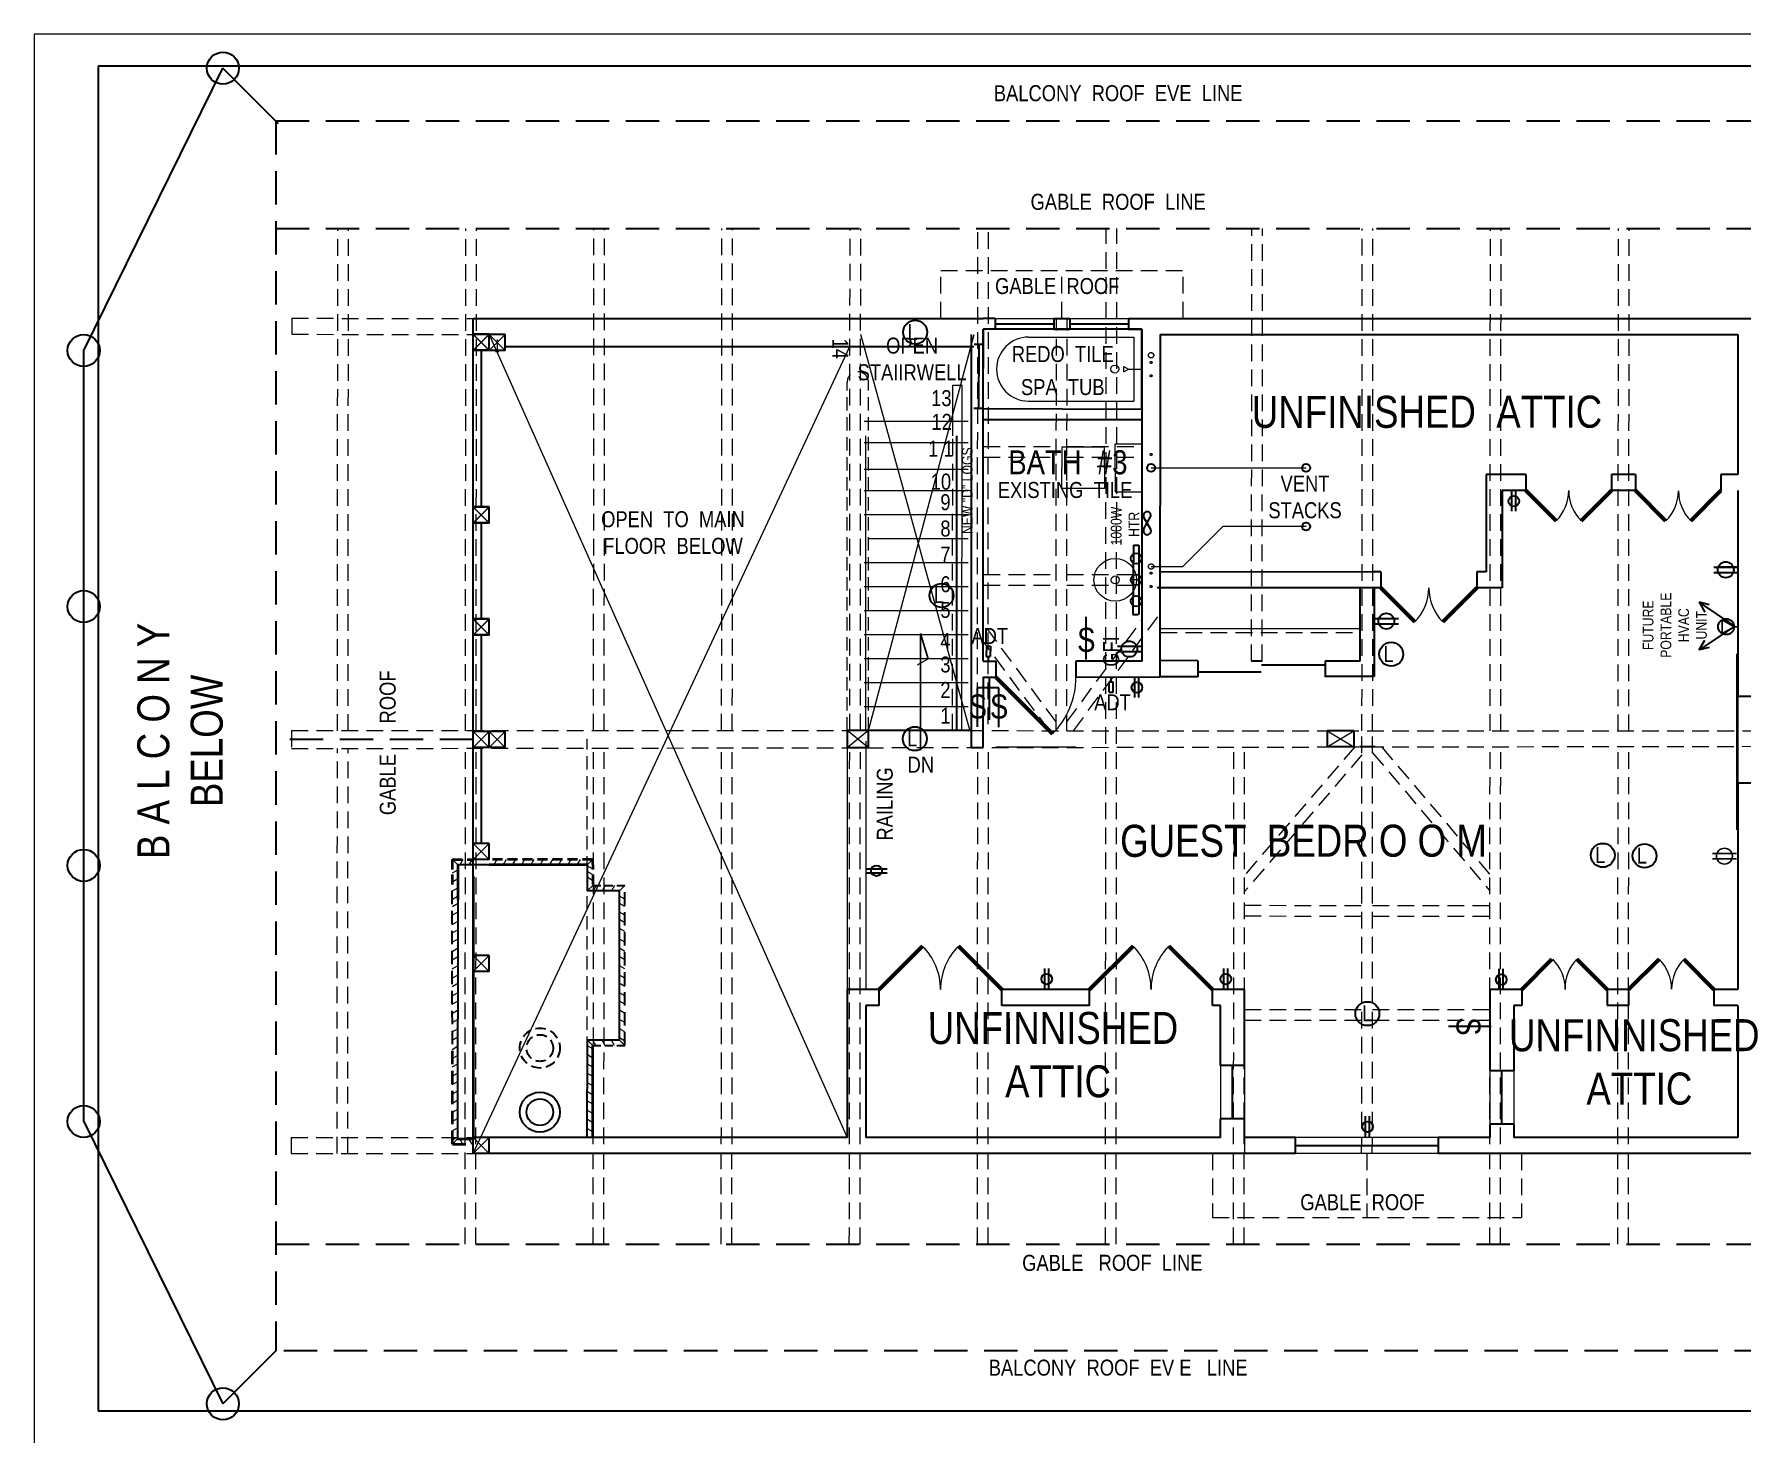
# Model space of a CAD drawing. Header units: inches. Extents: x 3662 to 8692, y -126 to 1283.
# Drawn here: x 3662 to 4302, y 356 to 884 of the extents above; entities that cross this region are included whole.
import ezdxf

# ---------------------------------------------------------------- set-up
doc = ezdxf.new("R2010")
doc.units = ezdxf.units.IN
doc.header["$MEASUREMENT"] = 0
doc.linetypes.add('HIDDEN', pattern=[0.375, 0.25, -0.125])
for name, color, linetype, lineweight in [('BUILT-INS', 36, 'Continuous', 20), ('DOORS', 7, 'Continuous', 60), ('ELEC', 6, 'Continuous', 30), ('ELEC SYMBOLS', 7, 'Continuous', 20), ('FLOOR BEAMS', 3, 'Continuous', 30), ('FLOORING', 7, 'Continuous', 20), ('FURNITURE', 33, 'Continuous', 9), ('HVAC', 1, 'Continuous', 20), ('MASONRY', 14, 'Continuous', 30), ('NEW FRAMING', 6, 'Continuous', 30), ('NEW FRAMMING', 6, 'Continuous', 30), ('PLUMBING', 5, 'Continuous', 20), ('ROOF', 7, 'HIDDEN', 30), ('ROOF FRAMING', 7, 'HIDDEN', 20), ('STAIRS', 7, 'Continuous', 20), ('WALL FRAMING', 7, 'Continuous', 30), ('WALLS', 7, 'Continuous', 30), ('WINDOWS', 5, 'Continuous', 30)]:
    doc.layers.add(name, color=color, linetype=linetype, lineweight=lineweight)
for name, color, linetype in [('ELECTRICAL', 1, 'Continuous'), ('TEXT', 7, 'Continuous'), ('TEXT80', 15, 'Continuous'), ('TITLE BLOCK', 7, 'Continuous')]:
    doc.layers.add(name, color=color, linetype=linetype)
doc.styles.add('ARCHENT', font='technical.ttf', dxfattribs={"height": 6})

msp = doc.modelspace()

# ---------------------------------------------------------------- linework, layer by layer
at = {"layer": 'BUILT-INS', "lineweight": 20, "ltscale": 25}
msp.add_line((4084.49, 661.72), (4159.1, 661.72), dxfattribs=at)
at = {"layer": 'BUILT-INS', "linetype": 'HIDDEN', "lineweight": 20, "ltscale": 25}
msp.add_line((4084.49, 660.22), (4159.1, 660.22), dxfattribs=at)
at = {"layer": 'DOORS', "ltscale": 15}
for p, q in [((4232.75, 702.04), (4221.43, 713.36)), ((4253.43, 713.36), (4242.12, 702.04)), ((4273.75, 702.04), (4262.43, 713.36)), ((4294.49, 713.38), (4283.18, 702.07)), ((3995.26, 542.66), (3979, 526.4)), ((4025, 526.4), (4008.73, 542.66)), ((4074.15, 542.66), (4057.89, 526.4)), ((4103.89, 526.4), (4087.62, 542.66)), ((4231.16, 537.71), (4219.85, 526.4)), ((4251.85, 526.4), (4240.53, 537.71)), ((4271.31, 537.77), (4259.99, 526.46)), ((4291.85, 526.4), (4280.53, 537.71))]:
    msp.add_line(p, q, dxfattribs=at)
at = {"layer": 'DOORS', "linetype": 'Continuous', "ltscale": 15}
for p, q in [((4167, 676.9), (4179.72, 664.17)), ((4190.27, 664.17), (4203, 676.9))]:
    msp.add_line(p, q, dxfattribs=at)
at = {"layer": 'DOORS', "color": 7, "linetype": 'Continuous', "ltscale": 15}
msp.add_line((4022.75, 643.4), (4043.96, 622.19), dxfattribs=at)
at = {"layer": 'DOORS', "linetype": 'Continuous', "lineweight": 5, "ltscale": 15}
for centre, start, end in [((4167, 676.9), 315, 0), ((4203, 676.9), 180, 225)]:
    msp.add_arc(centre, 18, start, end, dxfattribs=at)
at = {"layer": 'DOORS', "color": 7, "linetype": 'Continuous', "lineweight": 5, "ltscale": 15}
msp.add_arc((4022.75, 643.4), 30, 315, 0, dxfattribs=at)
at = {"layer": 'ELEC', "color": 3, "lineweight": 30, "ltscale": 15}
for p, q in [((4216.14, 705.63), (4216.14, 713.43)), ((4217.64, 705.63), (4217.64, 713.43)), ((3974.19, 571.64), (3981.98, 571.64)), ((3974.19, 570.14), (3981.98, 570.14)), ((4041.06, 526.49), (4041.06, 534.29)), ((4042.56, 526.49), (4042.56, 534.29)), ((4108.18, 526.49), (4108.18, 534.29)), ((4109.68, 526.49), (4109.68, 534.29)), ((4211.42, 526.29), (4211.42, 534.08)), ((4212.92, 526.29), (4212.92, 534.08)), ((4161.32, 471.15), (4161.32, 478.95)), ((4162.82, 471.15), (4162.82, 478.95))]:
    msp.add_line(p, q, dxfattribs=at)
at = {"layer": 'ELEC', "color": 4, "lineweight": 30, "ltscale": 15}
for p, q in [((4019.17, 655.06), (4019.16, 651.17)), ((4020.67, 655.06), (4020.66, 651.16)), ((4065.19, 637.82), (4065.19, 641.71)), ((4066.69, 637.82), (4066.69, 641.71))]:
    msp.add_line(p, q, dxfattribs=at)
at = {"layer": 'ELEC', "color": 1, "lineweight": 30, "ltscale": 15}
for p, q in [((4074.86, 635.8), (4074.86, 643.59)), ((4076.36, 635.8), (4076.36, 643.59))]:
    msp.add_line(p, q, dxfattribs=at)
at = {"layer": 'ELEC', "color": 3, "lineweight": 30, "ltscale": 15}
for centre in [(4216.89, 709.43), (3977.98, 570.89), (4041.81, 530.29), (4108.93, 530.29), (4212.17, 530.08), (4162.07, 474.95)]:
    msp.add_circle(centre, 2, dxfattribs=at)
at = {"layer": 'ELEC', "color": 1, "lineweight": 30, "ltscale": 15}
msp.add_circle((4075.61, 639.59), 2, dxfattribs=at)
at = {"layer": 'ELEC SYMBOLS', "color": 1, "linetype": 'Continuous', "lineweight": 30, "ltscale": 150}
for p, q in [((4074.32, 692.92), (4074.08, 666.92)), ((4074.32, 692.92), (4076.32, 692.92)), ((4076.32, 692.92), (4076.32, 666.92)), ((4074.08, 666.92), (4076.08, 666.92))]:
    msp.add_line(p, q, dxfattribs=at)
for centre in [(4075.32, 687.92), (4075.32, 679.92), (4075.32, 671.92)]:
    msp.add_circle(centre, 2, dxfattribs=at)
at = {"layer": 'ELECTRICAL', "color": 7, "linetype": 'Continuous', "lineweight": 30, "ltscale": 0.75}
for p, q in [((4078.13, 698.76), (4080.81, 703.74)), ((4080.81, 698.76), (4078.13, 703.55))]:
    msp.add_line(p, q, dxfattribs=at)
at = {"layer": 'ELECTRICAL', "color": 3, "linetype": 'Continuous', "lineweight": 30, "ltscale": 0.75}
for p, q in [((4291.79, 684.67), (4300.79, 684.67)), ((4291.79, 682.67), (4300.79, 682.67)), ((4164.6, 665.42), (4173.6, 665.42)), ((4164.6, 663.42), (4173.6, 663.42)), ((4068.28, 655), (4077.29, 655)), ((4068.28, 653), (4077.29, 653))]:
    msp.add_line(p, q, dxfattribs=at)
at = {"layer": 'ELECTRICAL', "color": 1, "linetype": 'Continuous', "lineweight": 30, "ltscale": 0.75}
for p, q in [((4056.61, 650.01), (4056.61, 666)), ((4020.37, 627.41), (4020.37, 643.4)), ((4015.85, 624.79), (4015.86, 639.42)), ((4023.85, 639.42), (4015.86, 639.42)), ((4023.85, 624.64), (4023.85, 639.42)), ((4192.43, 512.58), (4208.42, 512.58))]:
    msp.add_line(p, q, dxfattribs=at)
at = {"layer": 'ELECTRICAL', "color": 3, "linetype": 'Continuous', "ltscale": 0.375}
for p, q in [((4294.98, 664.96), (4294.94, 659.78)), ((4294.94, 659.78), (4299.42, 662.36)), ((4299.42, 662.36), (4294.98, 664.96))]:
    msp.add_line(p, q, dxfattribs=at)
at = {"layer": 'ELECTRICAL', "color": 3, "linetype": 'Continuous', "ltscale": 0.75}
for p, q in [((4294.98, 664.96), (4294.94, 659.78)), ((4299.42, 662.36), (4294.94, 659.78)), ((4299.42, 662.36), (4294.98, 664.96)), ((4300.85, 662.36), (4299.42, 662.36)), ((4291.3, 577.35), (4300.31, 577.35)), ((4291.3, 575.35), (4300.31, 575.35))]:
    msp.add_line(p, q, dxfattribs=at)
at = {"layer": 'ELECTRICAL', "color": 4, "linetype": 'Continuous', "lineweight": 30, "ltscale": 0.75}
for p, q in [((4019.87, 651.17), (4019.86, 649.4)), ((4065.91, 641.71), (4065.9, 643.48))]:
    msp.add_line(p, q, dxfattribs=at)
at = {"layer": 'ELECTRICAL', "color": 1, "linetype": 'Continuous', "lineweight": 30, "ltscale": 0.75}
for centre in [(3992.51, 772.71), (4002.36, 674.07), (4170.94, 652.03), (3992.35, 620.38), (4250.2, 576.67), (4250.2, 576.67), (4265.88, 576.47), (4265.88, 576.47), (4161.98, 517.32)]:
    msp.add_circle(centre, 4.48, dxfattribs=at)
at = {"layer": 'ELECTRICAL', "color": 3, "linetype": 'Continuous', "lineweight": 30, "ltscale": 0.75}
for centre in [(4296.29, 683.69), (4169.1, 664.44), (4296.44, 662.36), (4072.78, 653.98)]:
    msp.add_circle(centre, 2.98, dxfattribs=at)
at = {"layer": 'ELECTRICAL', "color": 3, "linetype": 'Continuous', "ltscale": 0.75}
msp.add_circle((4295.81, 576.36), 2.98, dxfattribs=at)
at = {"layer": 'ELECTRICAL', "color": 7, "linetype": 'Continuous', "lineweight": 30, "ltscale": 0.75}
for centre, radius, start, end in [((4079.44, 704.06), 1.41, 347.00121, 201.16221), ((4079.47, 698.26), 1.43, 159.67464, 20.32536)]:
    msp.add_arc(centre, radius, start, end, dxfattribs=at)
at = {"layer": 'ELECTRICAL', "color": 3, "linetype": 'Continuous', "ltscale": 0.75}
msp.add_solid([(4299.42, 662.36), (4294.98, 664.96), (4294.94, 659.78), (4299.42, 662.36)], dxfattribs=at)
at = {"layer": 'FLOOR BEAMS', "color": 7, "linetype": 'HIDDEN', "lineweight": 20, "ltscale": 20}
msp.add_line((3869.6, 473.81), (3869.6, 620.37), dxfattribs=at)
at = {"layer": 'FLOORING', "linetype": 'Continuous', "lineweight": 20, "ltscale": 25}
for p, q in [((4046.75, 643.4), (4046.75, 643.4)), ((4022.75, 617.37), (4052.75, 617.37))]:
    msp.add_line(p, q, dxfattribs=at)
at = {"layer": 'FURNITURE', "linetype": 'Continuous', "ltscale": 25}
msp.add_line((4300.41, 586.24), (4300.41, 652.24), dxfattribs=at)
at = {"layer": 'HVAC', "color": 3, "lineweight": 30, "ltscale": 25}
for p, q in [((4299.7, 662.58), (4286.33, 671.52)), ((4290.09, 670.6), (4286.33, 671.52)), ((4286.33, 671.52), (4288.49, 667.83)), ((4299.7, 662.58), (4286.33, 653.64)), ((4286.33, 653.64), (4288.49, 657.33)), ((4290.09, 654.56), (4286.33, 653.64))]:
    msp.add_line(p, q, dxfattribs=at)
at = {"layer": 'MASONRY', "color": 7, "linetype": 'HIDDEN', "lineweight": 40, "ltscale": 15}
for p, q in [((3818.99, 575.05), (3826.97, 575.05)), ((3818.99, 575.05), (3819, 564.86)), ((3871.62, 575.05), (3832.85, 575.05)), ((3871.62, 575.05), (3871.64, 565.39))]:
    msp.add_line(p, q, dxfattribs=at)
at = {"layer": 'MASONRY', "color": 7, "linetype": 'HIDDEN', "lineweight": 9, "ltscale": 20}
for p, q in [((3819.08, 575.05), (3821.08, 573.05)), ((3819.11, 570.08), (3821.04, 571.19)), ((3822.96, 575.06), (3821.81, 573.06)), ((3826.43, 575.06), (3825.27, 573.06)), ((3835.72, 575.05), (3834.57, 573.05)), ((3839.19, 575.05), (3838.03, 573.05)), ((3842.65, 575.05), (3841.49, 573.05)), ((3846.11, 575.05), (3844.96, 573.05)), ((3849.58, 575.05), (3848.42, 573.05)), ((3853.04, 575.05), (3851.89, 573.05)), ((3856.51, 575.05), (3855.35, 573.05)), ((3859.97, 575.05), (3858.82, 573.05)), ((3819.08, 566.79), (3821.08, 567.94)), ((3819.08, 563.32), (3821.08, 564.48)), ((3819.04, 560.27), (3820.96, 561.39)), ((3819.04, 557.48), (3820.97, 558.59)), ((3819, 554.18), (3821, 555.34)), ((3819, 550.72), (3821, 551.88)), ((3818.99, 547.59), (3821.09, 548.8)), ((3819.01, 544.13), (3821.01, 545.29)), ((3819, 537.54), (3821.09, 538.75)), ((3819.01, 540.67), (3821.01, 541.82)), ((3819.01, 534.08), (3821.01, 535.24)), ((3819.01, 530.62), (3821.01, 531.77)), ((3819, 527.49), (3821.09, 528.7)), ((3819, 524.02), (3821, 525.18)), ((3818.99, 520.89), (3821.01, 522.06)), ((3819.02, 517.44), (3821.02, 518.6)), ((3819.02, 513.98), (3821.02, 515.13)), ((3819.01, 507.38), (3821.1, 508.59)), ((3819.02, 510.52), (3821.02, 511.67)), ((3819.02, 503.93), (3821.02, 505.08)), ((3819.02, 500.47), (3821.02, 501.62)), ((3819.01, 497.33), (3821.1, 498.54)), ((3819.01, 493.87), (3821.01, 495.03)), ((3819, 490.74), (3821.03, 491.91)), ((3819.03, 487.29), (3821.03, 488.45)), ((3819.03, 483.83), (3821.03, 484.98)), ((3819.03, 480.36), (3821.03, 481.52)), ((3819.02, 476.89), (3821.02, 478.05)), ((3819.02, 473.43), (3821.02, 474.58)), ((3819.06, 469.99), (3821.06, 471.14)), ((3819.09, 468.37), (3820.97, 470.4))]:
    msp.add_line(p, q, dxfattribs=at)
at = {"layer": 'MASONRY', "color": 7, "linetype": 'Continuous', "lineweight": 9, "ltscale": 20}
for p, q in [((3863.43, 575.05), (3862.28, 573.05)), ((3866.9, 575.05), (3865.74, 573.05)), ((3871.61, 569.46), (3869.52, 570.66)), ((3871.62, 575.05), (3869.61, 573.05)), ((3871.61, 571.63), (3869.61, 572.78)), ((3871.61, 567.29), (3869.52, 568.49)), ((3871.64, 565.39), (3869.61, 563.39)), ((3872.88, 565.39), (3871.72, 563.39)), ((3876.34, 565.39), (3875.19, 563.39)), ((3879.81, 565.39), (3878.65, 563.39)), ((3883.71, 565.39), (3881.74, 563.39)), ((3883.66, 560.27), (3881.74, 561.39)), ((3883.66, 557.48), (3881.74, 558.59)), ((3883.68, 554.19), (3881.68, 555.35)), ((3883.68, 551.39), (3881.75, 552.51)), ((3883.69, 544.13), (3881.69, 545.29)), ((3883.7, 548.11), (3881.7, 549.27)), ((3883.71, 537.54), (3881.61, 538.75)), ((3883.69, 540.67), (3881.69, 541.82)), ((3883.69, 534.08), (3881.69, 535.24)), ((3883.69, 530.62), (3881.69, 531.77)), ((3883.7, 527.49), (3881.61, 528.7)), ((3883.7, 524.02), (3881.7, 525.18)), ((3883.68, 517.44), (3881.68, 518.6)), ((3883.71, 520.89), (3881.69, 522.06)), ((3883.68, 513.98), (3881.68, 515.13)), ((3871.63, 505.4), (3869.63, 507.4)), ((3872.86, 505.4), (3871.71, 507.4)), ((3876.33, 505.39), (3875.18, 507.4)), ((3879.79, 505.39), (3878.64, 507.39)), ((3883.67, 505.39), (3881.67, 507.43)), ((3883.68, 510.52), (3881.68, 511.67)), ((3883.68, 507.06), (3881.68, 508.21)), ((3871.63, 504.15), (3869.63, 505.3)), ((3871.63, 500.68), (3869.63, 501.84)), ((3871.63, 497.22), (3869.63, 498.37)), ((3871.63, 493.76), (3869.63, 494.91)), ((3871.63, 490.3), (3869.63, 491.45)), ((3871.63, 486.83), (3869.63, 487.99)), ((3871.63, 483.37), (3869.63, 484.52)), ((3871.63, 479.9), (3869.63, 481.06)), ((3871.63, 476.44), (3869.63, 477.59)), ((3871.63, 472.98), (3869.63, 474.13)), ((3822.95, 468.37), (3821.8, 470.37)), ((3826.42, 468.37), (3825.27, 470.37))]:
    msp.add_line(p, q, dxfattribs=at)
at = {"layer": 'MASONRY', "color": 7, "linetype": 'HIDDEN', "lineweight": 30, "ltscale": 20}
for p, q in [((3819.03, 505.89), (3819, 564.89)), ((3883.67, 505.39), (3883.7, 565.39))]:
    msp.add_line(p, q, dxfattribs=at)
at = {"layer": 'MASONRY', "color": 7, "linetype": 'HIDDEN', "lineweight": 30, "ltscale": 12}
for p, q in [((3871.64, 565.39), (3883.71, 565.39)), ((3871.63, 505.4), (3883.67, 505.39))]:
    msp.add_line(p, q, dxfattribs=at)
at = {"layer": 'MASONRY', "color": 7, "linetype": 'HIDDEN', "lineweight": 40, "ltscale": 20}
for q in [(3819.06, 505.83), (3827.06, 468.4)]:
    msp.add_line((3819.06, 468.4), q, dxfattribs=at)
at = {"layer": 'MASONRY', "color": 7, "linetype": 'Continuous', "lineweight": 40, "ltscale": 15}
msp.add_line((3871.63, 470.9), (3871.63, 505.4), dxfattribs=at)
at = {"layer": 'NEW FRAMING', "color": 7, "linetype": 'Continuous', "lineweight": 40, "ltscale": 25}
msp.add_line((3821.08, 573.05), (3821.08, 559.89), dxfattribs=at)
at = {"layer": 'NEW FRAMING', "color": 7, "linetype": 'Continuous', "lineweight": 40, "ltscale": 15}
for p, q in [((3869.61, 573.05), (3832.85, 573.05)), ((3820.97, 470.4), (3827.06, 470.41))]:
    msp.add_line(p, q, dxfattribs=at)
at = {"layer": 'NEW FRAMING', "color": 7, "ltscale": 15}
for p, q in [((3881.67, 507.43), (3881.74, 563.39)), ((3869.57, 470.9), (3869.64, 507.43))]:
    msp.add_line(p, q, dxfattribs=at)
at = {"layer": 'NEW FRAMMING', "ltscale": 15}
for p, q in [((4164.59, 682.83), (4084.22, 682.92)), ((4164.53, 676.9), (4083.21, 676.94)), ((4159.16, 676.9), (4159.16, 649.43)), ((4164.53, 676.9), (4164.53, 643.67)), ((4098.5, 649.55), (4084.53, 649.67)), ((4098.41, 649.55), (4098.41, 643.54)), ((4146.3, 647.92), (4122.3, 647.92)), ((4146.16, 649.43), (4146.16, 643.43)), ((4159.16, 649.43), (4146.16, 649.43)), ((4098.5, 643.6), (4084.22, 643.59)), ((4098.23, 645.45), (4122.23, 645.45)), ((4164.53, 643.67), (4146.27, 643.66))]:
    msp.add_line(p, q, dxfattribs=at)
at = {"layer": 'NEW FRAMMING', "color": 7, "linetype": 'Continuous', "ltscale": 25}
msp.add_line((3827.06, 470.91), (3827.04, 568.84), dxfattribs=at)
at = {"layer": 'PLUMBING', "color": 7, "linetype": 'Continuous', "lineweight": 20, "ltscale": 15}
for p, q in [((4035, 770.9), (4074.5, 770.9)), ((4035, 746.9), (4074.5, 746.9))]:
    msp.add_line(p, q, dxfattribs=at)
at = {"layer": 'PLUMBING', "color": 7, "ltscale": 15}
msp.add_line((4074.5, 770.9), (4074.5, 746.9), dxfattribs=at)
at = {"layer": 'PLUMBING', "color": 7, "linetype": 'Continuous', "lineweight": 20, "ltscale": 20}
for p, q in [((4070.66, 759.93), (4072.44, 758.9)), ((4070.67, 757.87), (4070.66, 759.93)), ((4070.67, 757.87), (4072.44, 758.9)), ((4072.44, 758.9), (4077.5, 758.9))]:
    msp.add_line(p, q, dxfattribs=at)
at = {"layer": 'PLUMBING', "color": 3, "linetype": 'Continuous', "lineweight": 20, "ltscale": 15}
for p, q in [((4067.5, 721.9), (4067.5, 730.9)), ((4067.5, 730.9), (4077.5, 730.9)), ((4063.5, 729.6), (4047.5, 729.6)), ((4047.5, 729.6), (4047.5, 721.9)), ((4063.5, 721.9), (4063.5, 729.6)), ((4047.5, 714.2), (4047.5, 721.9)), ((4063.5, 721.9), (4063.5, 714.2)), ((4067.5, 721.9), (4067.5, 712.9)), ((4063.5, 714.2), (4047.5, 714.2)), ((4067.5, 712.9), (4077.5, 712.9))]:
    msp.add_line(p, q, dxfattribs=at)
at = {"layer": 'PLUMBING', "color": 7, "linetype": 'Continuous', "lineweight": 20, "ltscale": 25}
for p, q in [((4080.92, 721.9), (4139, 721.9)), ((4092.86, 684.92), (4107.84, 699.9)), ((4137.59, 699.9), (4107.84, 699.9)), ((4080.92, 684.92), (4092.86, 684.92))]:
    msp.add_line(p, q, dxfattribs=at)
at = {"layer": 'PLUMBING', "color": 7, "linetype": 'HIDDEN', "lineweight": 20, "ltscale": 25}
msp.add_line((4139, 699.9), (4137.59, 699.9), dxfattribs=at)
at = {"layer": 'PLUMBING', "color": 3, "linetype": 'Continuous', "lineweight": 20, "ltscale": 25}
msp.add_line((4073.49, 679.99), (4076.47, 679.99), dxfattribs=at)
at = {"layer": 'PLUMBING', "color": 7, "linetype": 'HIDDEN', "lineweight": 20, "ltscale": 25}
for centre, radius in [((4080.92, 764.09), 1), ((4080.92, 761.4), 0.375), ((4080.92, 756.4), 0.375), ((4080.92, 726.93), 0.375), ((4080.92, 684.92), 1), ((4080.92, 682.42), 0.375), ((4080.92, 677.42), 0.375)]:
    msp.add_circle(centre, radius, dxfattribs=at)
at = {"layer": 'PLUMBING', "color": 3, "linetype": 'Continuous', "lineweight": 5, "ltscale": 15}
msp.add_circle((4067.31, 758.9), 1.5, dxfattribs=at)
at = {"layer": 'PLUMBING', "color": 7, "linetype": 'Continuous', "lineweight": 30, "ltscale": 15}
for centre in [(4080.92, 721.9), (4139, 721.9)]:
    msp.add_circle(centre, 1.5, dxfattribs=at)
at = {"layer": 'PLUMBING', "color": 3, "linetype": 'Continuous', "lineweight": 30, "ltscale": 15}
msp.add_circle((4139, 699.9), 1.5, dxfattribs=at)
at = {"layer": 'PLUMBING', "color": 7, "linetype": 'Continuous', "lineweight": 20, "ltscale": 15}
msp.add_circle((4067.5, 679.92), 8, dxfattribs=at)
at = {"layer": 'PLUMBING', "color": 7, "linetype": 'Continuous', "lineweight": 5, "ltscale": 15}
msp.add_circle((4067.5, 679.92), 1.5, dxfattribs=at)
at = {"layer": 'PLUMBING', "color": 7, "linetype": 'Continuous', "lineweight": 20, "ltscale": 15}
msp.add_arc((4035, 758.9), 12, 90, 270, dxfattribs=at)
at = {"layer": 'ROOF', "color": 7, "ltscale": 50}
msp.add_line((3752.85, 851.9), (3752.85, 390.9), dxfattribs=at)
at = {"layer": 'ROOF', "linetype": 'HIDDEN', "ltscale": 50}
for p, q in [((3752.85, 811.6), (4330.85, 811.6)), ((3752.85, 430.9), (4330.85, 430.9))]:
    msp.add_line(p, q, dxfattribs=at)
at = {"layer": 'ROOF', "color": 7, "linetype": 'HIDDEN', "lineweight": 20, "ltscale": 25}
for p, q in [((4002.1, 777.9), (4002.1, 795.9)), ((4002.1, 795.9), (4092.89, 795.9)), ((4047.43, 777.92), (4047.43, 795.92)), ((4092.89, 777.9), (4092.89, 795.9)), ((4115.89, 470.9), (4115.89, 464.9)), ((4103.89, 464.9), (4103.89, 440.9)), ((4161.84, 464.9), (4161.84, 440.9)), ((4219.81, 464.9), (4219.81, 440.9)), ((4103.89, 440.9), (4219.81, 440.9))]:
    msp.add_line(p, q, dxfattribs=at)
at = {"layer": 'ROOF', "ltscale": 50}
msp.add_line((3826.85, 620.09), (3752.85, 620.09), dxfattribs=at)
at = {"layer": 'ROOF FRAMING', "color": 7, "linetype": 'HIDDEN', "lineweight": 5, "ltscale": 25}
for p, q in [((3775.96, 623.29), (3776.09, 811.6)), ((3779.96, 623.29), (3780.09, 811.6)), ((3823.96, 623.29), (3824.09, 811.6)), ((3827.96, 623.29), (3828.09, 811.6)), ((3871.96, 623.46), (3872.09, 811.6)), ((3875.96, 623.46), (3876.09, 811.6)), ((3919.96, 623.44), (3920.09, 811.6)), ((3923.96, 623.44), (3924.09, 811.6)), ((3967.96, 623.4), (3968.09, 811.6)), ((3971.96, 623.42), (3972.09, 811.6)), ((4015.84, 625.84), (4015.98, 811.6)), ((4019.84, 625.84), (4019.98, 811.6)), ((4063.82, 430.9), (4064.09, 811.6)), ((4067.82, 430.9), (4068.09, 811.6)), ((4118.57, 649.44), (4118.68, 811.6)), ((4122.57, 649.44), (4122.68, 811.6)), ((4159.96, 623.3), (4160.09, 811.6)), ((4163.96, 623.3), (4164.09, 811.6)), ((4207.96, 623.28), (4208.09, 811.6)), ((4211.96, 623.27), (4212.09, 811.6)), ((4255.96, 623.25), (4256.09, 811.6)), ((4259.96, 623.25), (4260.09, 811.6)), ((4045.32, 623.35), (4045.43, 777.9)), ((4049.32, 623.35), (4049.43, 777.9)), ((4159.84, 464.9), (4159.96, 623.3)), ((4163.84, 464.9), (4163.96, 623.3)), ((3775.84, 464.94), (3775.95, 616.68)), ((3779.84, 464.93), (3779.95, 616.68)), ((3823.82, 430.9), (3823.95, 616.68)), ((3827.82, 430.9), (3827.95, 616.68)), ((3871.82, 430.9), (3871.95, 616.85)), ((3875.82, 430.9), (3875.95, 616.85)), ((3919.82, 430.9), (3919.95, 616.92)), ((3923.82, 430.9), (3923.95, 616.93)), ((3967.82, 430.9), (3967.95, 616.99)), ((3971.82, 430.9), (3971.95, 616.99)), ((4015.82, 430.9), (4015.95, 617.07)), ((4019.82, 430.9), (4019.95, 617.07)), ((4111.82, 430.9), (4111.95, 617.21)), ((4115.82, 430.9), (4115.95, 617.21)), ((4207.82, 430.9), (4207.95, 617.36)), ((4211.82, 430.9), (4211.95, 617.37)), ((4255.82, 430.9), (4255.95, 617.43)), ((4259.82, 430.9), (4259.95, 617.44))]:
    msp.add_line(p, q, dxfattribs=at)
at = {"layer": 'ROOF FRAMING', "lineweight": 5, "ltscale": 25}
for p, q in [((3758.85, 777.95), (3758.84, 771.95)), ((3758.77, 623.51), (3758.76, 616.67)), ((3758.66, 470.95), (3758.66, 464.95))]:
    msp.add_line(p, q, dxfattribs=at)
at = {"layer": 'ROOF FRAMING', "color": 7, "lineweight": 5, "ltscale": 25}
for p, q in [((3758.85, 777.95), (3826.85, 777.9)), ((3758.84, 771.95), (3826.85, 771.9)), ((4018.07, 729.92), (4045.39, 729.92)), ((4018.07, 729.92), (4045.39, 729.92)), ((4049.39, 729.92), (4077.5, 729.92)), ((4018.07, 725.92), (4045.39, 725.92)), ((4049.39, 725.92), (4077.5, 725.92)), ((4018.07, 681.92), (4045.39, 681.92)), ((4049.39, 681.92), (4077.5, 681.92)), ((4018.07, 677.92), (4045.39, 677.92)), ((4049.39, 677.92), (4077.5, 677.92)), ((4115.91, 557.93), (4159.91, 557.9)), ((4163.91, 557.9), (4207.91, 557.87)), ((4115.91, 553.93), (4159.91, 553.9)), ((4163.91, 553.9), (4207.91, 553.87)), ((4115.88, 518.93), (4159.88, 518.9)), ((4163.88, 518.9), (4207.88, 518.87)), ((4115.88, 514.93), (4159.88, 514.9)), ((4163.88, 514.9), (4207.88, 514.87)), ((3758.66, 470.95), (3826.85, 470.9)), ((3758.66, 464.95), (3827.06, 464.9))]:
    msp.add_line(p, q, dxfattribs=at)
at = {"layer": 'ROOF FRAMING', "color": 7, "linetype": 'HIDDEN', "lineweight": 20, "ltscale": 25}
for p, q in [((4051.81, 623.36), (4084.35, 667.29)), ((4045.32, 626.66), (4018, 663.68)), ((4049.32, 626.71), (4077.5, 664.76)), ((4042.79, 623.36), (4018.02, 656.91)), ((3758.77, 623.51), (4324.77, 623.26)), ((4157.24, 617.28), (4115.92, 569.22)), ((4163.95, 615.08), (4207.91, 563.3)), ((4167.35, 617.25), (4207.92, 569.48)), ((4159.95, 614.3), (4115.91, 563.08))]:
    msp.add_line(p, q, dxfattribs=at)
at = {"layer": 'ROOF FRAMING', "color": 4, "linetype": 'Continuous', "lineweight": 30, "ltscale": 25}
for p, q in [((4019.17, 655.06), (4020.67, 655.06)), ((4019.16, 651.17), (4020.66, 651.16)), ((4065.19, 641.71), (4066.69, 641.71)), ((4065.19, 637.82), (4066.69, 637.82))]:
    msp.add_line(p, q, dxfattribs=at)
at = {"layer": 'ROOF FRAMING', "ltscale": 25}
msp.add_line((3758.76, 616.67), (4324.76, 617.55), dxfattribs=at)
at = {"layer": 'STAIRS', "linetype": 'HIDDEN', "lineweight": 9, "ltscale": 20}
for p, q in [((3967, 623.4), (3967, 753.92)), ((3975, 623.4), (3975, 753.92))]:
    msp.add_line(p, q, dxfattribs=at)
at = {"layer": 'STAIRS', "color": 7, "linetype": 'Continuous', "lineweight": 5, "ltscale": 25}
msp.add_line((4006.57, 733.9), (4006.58, 752.9), dxfattribs=at)
at = {"layer": 'STAIRS', "linetype": 'Continuous', "ltscale": 25}
msp.add_line((4006.58, 752.9), (4010.08, 752.9), dxfattribs=at)
at = {"layer": 'STAIRS', "color": 6, "linetype": 'Continuous', "lineweight": 5, "ltscale": 25}
msp.add_line((4010, 623.4), (4010.08, 752.9), dxfattribs=at)
at = {"layer": 'STAIRS', "linetype": 'Continuous', "lineweight": 20, "ltscale": 15}
for p, q in [((4012.37, 739.26), (3973.36, 739.26)), ((3973.99, 623.41), (3973.99, 733.9)), ((4012.37, 721.26), (3973.36, 721.26))]:
    msp.add_line(p, q, dxfattribs=at)
at = {"layer": 'STAIRS', "lineweight": 20, "ltscale": 15}
for p, q in [((4012.37, 731.26), (3973.36, 731.26)), ((4012.37, 713.26), (3973.36, 713.26)), ((4012.37, 704.26), (3973.36, 704.26)), ((4012.37, 695.26), (3974.79, 695.26)), ((4012.37, 686.26), (3973.36, 686.26)), ((4012.37, 677.26), (3973.36, 677.26)), ((4012.37, 668.26), (3973.36, 668.26)), ((4012.37, 659.26), (3973.36, 659.26)), ((4012.37, 650.26), (3973.36, 650.26)), ((4012.37, 641.26), (3973.36, 641.26)), ((4012.37, 632.26), (3973.36, 632.26)), ((4008.07, 623.42), (3973.99, 623.42))]:
    msp.add_line(p, q, dxfattribs=at)
at = {"layer": 'STAIRS', "color": 7, "linetype": 'HIDDEN', "lineweight": 5, "ltscale": 25}
msp.add_line((4006.49, 623.4), (4006.57, 733.9), dxfattribs=at)
at = {"layer": 'STAIRS', "ltscale": 25}
msp.add_line((3997.39, 650.34), (3993.21, 647.9), dxfattribs=at)
at = {"layer": 'STAIRS', "linetype": 'HIDDEN', "ltscale": 25}
msp.add_arc((3971, 753.92), 4, 0, 180, dxfattribs=at)
at = {"layer": 'TEXT', "linetype": 'Continuous', "ltscale": 15}
for p, q in [((3994.53, 616.1), (3994.53, 659.81)), ((3994.53, 659.81), (3997.39, 650.34))]:
    msp.add_line(p, q, dxfattribs=at)
at = {"layer": 'TEXT', "color": 7, "linetype": 'HIDDEN', "lineweight": 30, "ltscale": 15}
for radius in [7.5, 5]:
    msp.add_circle((3851.83, 504.43), radius, dxfattribs=at)
at = {"layer": 'TEXT', "color": 7, "linetype": 'Continuous', "lineweight": 30, "ltscale": 15}
for radius in [7.5, 5]:
    msp.add_circle((3851.84, 480.42), radius, dxfattribs=at)
at = {"layer": 'TITLE BLOCK', "color": 7, "linetype": 'Continuous', "lineweight": 0, "ltscale": 0.5}
for p, q in [((4478.28, 884.45), (3662.29, 884.45)), ((3662.29, 884.45), (3662.29, 356.45))]:
    msp.add_line(p, q, dxfattribs=at)
at = {"layer": 'TITLE BLOCK', "color": 7, "linetype": 'Continuous', "lineweight": 30, "ltscale": 0.5}
for p, q in [((3686.29, 872.45), (3686.29, 368.45)), ((4466.28, 872.45), (3686.29, 872.45)), ((3686.29, 368.45), (4466.28, 368.45))]:
    msp.add_line(p, q, dxfattribs=at)
at = {"layer": 'WALL FRAMING', "ltscale": 15}
for p, q in [((3680.85, 765.9), (3733.05, 871.7)), ((3753.85, 850.9), (3733.05, 871.7)), ((3826.85, 464.9), (3826.85, 777.9)), ((3826.85, 777.9), (4018, 777.9)), ((4022.5, 777.9), (4022.5, 773.9)), ((4044.5, 777.9), (4044.5, 773.9)), ((4050.5, 777.9), (4050.5, 773.9)), ((4072.5, 777.9), (4072.5, 773.9)), ((3832.85, 772.06), (3826.85, 772.06)), ((3832.85, 771.89), (3826.85, 771.89)), ((3832.85, 771.89), (3826.85, 771.89)), ((3832.85, 766.06), (3832.85, 772.06)), ((3832.85, 765.89), (3832.85, 771.89)), ((3832.85, 765.89), (3832.85, 771.89)), ((4018.08, 768.19), (4014.66, 768.19)), ((4077.5, 773.9), (4077.48, 649.33)), ((4084.35, 771.9), (4084.16, 643.46)), ((4084.35, 771.9), (4300.85, 771.9)), ((4300.85, 771.9), (4300.85, 719.4)), ((3680.85, 476.9), (3680.85, 765.9)), ((3832.85, 766.06), (3826.85, 766.06)), ((3826.85, 464.91), (3826.85, 765.91)), ((3826.85, 464.9), (3826.85, 765.9)), ((3832.85, 765.89), (3826.85, 765.89)), ((3832.85, 765.89), (3826.85, 765.89)), ((3838.85, 767.4), (4014.51, 767.4)), ((4017.87, 744.19), (4014.45, 744.19)), ((4077.53, 739.9), (4018, 739.9)), ((4206.52, 719.4), (4206.52, 682.9)), ((4221.43, 719.36), (4206.52, 719.4)), ((4221.43, 719.36), (4221.43, 713.36)), ((4253.43, 719.36), (4253.43, 713.36)), ((4262.43, 719.36), (4253.43, 719.36)), ((4262.43, 719.36), (4262.43, 713.36)), ((4300.85, 719.4), (4294.43, 719.4)), ((4294.43, 719.36), (4294.43, 713.36)), ((4212.52, 713.4), (4212.52, 676.9)), ((4221.43, 713.36), (4212.52, 713.4)), ((4262.43, 713.36), (4253.43, 713.36)), ((4300.85, 713.4), (4300.85, 636.15)), ((3832.85, 707.3), (3826.85, 707.3)), ((3832.85, 707.13), (3826.85, 707.13)), ((3832.85, 707.13), (3826.85, 707.13)), ((3832.85, 701.3), (3832.85, 707.3)), ((3832.85, 701.13), (3832.85, 707.13)), ((3832.85, 701.13), (3832.85, 707.13)), ((3832.85, 701.3), (3826.85, 701.3)), ((3832.85, 701.13), (3826.85, 701.13)), ((3832.85, 701.13), (3826.85, 701.13)), ((4167, 682.9), (4164, 682.9)), ((4167, 682.9), (4167, 676.9)), ((4206.52, 682.9), (4203, 682.9)), ((4203, 682.9), (4203, 676.9)), ((4158.96, 676.9), (4157, 676.9)), ((4167, 676.9), (4164.53, 676.9)), ((4212.52, 676.9), (4203, 676.9)), ((3832.85, 665.3), (3826.85, 665.3)), ((3832.85, 665.13), (3826.85, 665.13)), ((3832.85, 665.13), (3826.85, 665.13)), ((3832.85, 659.3), (3826.85, 659.3)), ((3832.85, 659.3), (3832.85, 665.3)), ((3832.85, 659.13), (3832.85, 665.13)), ((3832.85, 659.13), (3832.85, 665.13)), ((3832.85, 659.13), (3826.85, 659.13)), ((3832.85, 659.13), (3826.85, 659.13)), ((4022.75, 649.4), (4022.75, 643.4)), ((4052.75, 649.4), (4052.75, 643.4)), ((4122.6, 649.44), (4118.61, 649.44)), ((4018, 643.4), (4017.86, 617.07)), ((4084.11, 643.48), (4084.11, 643.38)), ((4013, 623.4), (3973.99, 623.4)), ((4012.37, 623.28), (3975, 623.4)), ((4164.96, 617.33), (4159, 617.33)), ((3832.85, 581.13), (3826.85, 581.13)), ((3832.85, 575.13), (3832.85, 581.13)), ((3832.85, 575.13), (3826.85, 575.13)), ((3832.85, 539.14), (3826.85, 539.14)), ((3832.85, 533.14), (3832.85, 539.14)), ((3832.85, 533.14), (3826.85, 533.14)), ((3967, 526.9), (3967, 526.9)), ((3979, 526.4), (3967, 526.4)), ((3967, 526.4), (3967, 470.9)), ((3979, 520.4), (3979, 526.4)), ((4025, 520.4), (4025, 526.4)), ((4057.89, 526.4), (4025, 526.4)), ((4057.89, 520.4), (4057.89, 526.4)), ((4115.89, 526.4), (4103.89, 526.4)), ((4103.89, 520.4), (4103.89, 526.4)), ((4115.89, 497.9), (4115.89, 526.4)), ((4207.89, 526.4), (4207.89, 495.9)), ((4219.85, 526.4), (4207.89, 526.4)), ((4219.85, 526.4), (4219.85, 520.4)), ((4251.85, 526.4), (4251.85, 520.4)), ((4259.85, 526.4), (4251.85, 526.4)), ((4259.85, 526.4), (4259.85, 520.4)), ((4300.85, 526.4), (4291.85, 526.4)), ((4291.85, 526.4), (4291.85, 520.4)), ((3973.99, 520.4), (3973.99, 470.9)), ((3979, 520.4), (3973.99, 520.4)), ((4057.89, 520.4), (4025, 520.4)), ((4106.89, 520.4), (4103.89, 520.4)), ((4106.89, 497.9), (4106.89, 520.4)), ((4216.89, 520.4), (4216.89, 495.9)), ((4219.85, 520.4), (4216.89, 520.4)), ((4259.85, 520.4), (4251.85, 520.4)), ((4300.85, 520.4), (4291.85, 520.4)), ((4115.89, 497.9), (4106.89, 497.9)), ((4216.89, 495.9), (4207.89, 495.9)), ((3680.85, 476.9), (3733.05, 371.1)), ((4106.89, 470.9), (4106.89, 477.9)), ((4115.89, 477.9), (4106.89, 477.9)), ((4115.89, 470.9), (4115.89, 477.9)), ((4216.89, 475.9), (4207.89, 475.9)), ((4207.89, 475.9), (4207.89, 470.9)), ((4216.89, 475.9), (4216.89, 470.9)), ((3832.85, 470.91), (3826.85, 470.91)), ((3832.85, 464.91), (3832.85, 470.91)), ((3967, 470.9), (3832.85, 470.9)), ((4106.89, 470.9), (3973.99, 470.9)), ((4135, 470.9), (4115.85, 470.93)), ((4135, 464.9), (4135, 470.9)), ((4135, 464.9), (4135, 470.9)), ((4207.89, 470.9), (4188.7, 470.9)), ((4188.7, 464.9), (4188.7, 470.9)), ((4207.89, 470.9), (4207.89, 470.9)), ((4300.85, 470.9), (4216.89, 470.9)), ((3832.85, 464.91), (3826.85, 464.91)), ((4135, 464.9), (3826.85, 464.9)), ((4306.85, 464.9), (4188.7, 464.9)), ((3752.85, 390.9), (3733.05, 371.1))]:
    msp.add_line(p, q, dxfattribs=at)
at = {"layer": 'WALL FRAMING', "linetype": 'HIDDEN', "ltscale": 50}
for p, q in [((3752.85, 851.9), (4330.85, 851.9)), ((4330.85, 390.9), (3752.85, 390.9))]:
    msp.add_line(p, q, dxfattribs=at)
at = {"layer": 'WALL FRAMING', "color": 7, "lineweight": 5, "ltscale": 25}
for p, q in [((3832.85, 771.9), (3967, 470.9)), ((3972.06, 772.04), (4013.03, 623.38)), ((3974.99, 623.4), (4014.57, 771.9)), ((3826.85, 464.91), (3968.06, 767.4))]:
    msp.add_line(p, q, dxfattribs=at)
at = {"layer": 'WALL FRAMING', "color": 9, "ltscale": 15}
msp.add_line((3832.85, 765.9), (3832.85, 771.9), dxfattribs=at)
at = {"layer": 'WALL FRAMING', "color": 9, "linetype": 'Continuous', "lineweight": 9, "ltscale": 150}
for p, q in [((3835.85, 770.01), (3835.85, 765.32)), ((3835.85, 765.32), (3835.26, 765.32)), ((3836.44, 765.32), (3835.85, 765.32))]:
    msp.add_line(p, q, dxfattribs=at)
at = {"layer": 'WALL FRAMING', "color": 3, "lineweight": 30, "ltscale": 15}
msp.add_line((4300.79, 684.67), (4294.38, 684.67), dxfattribs=at)
at = {"layer": 'WALL FRAMING', "color": 7, "ltscale": 15}
for p, q in [((4077.5, 649.4), (4052.75, 649.4)), ((4306.85, 636.15), (4300.85, 636.15)), ((3832.85, 623.13), (3826.85, 623.13)), ((3838.85, 623.13), (3832.85, 623.13)), ((3832.85, 617.13), (3832.85, 623.13)), ((3838.85, 617.13), (3838.85, 623.13)), ((3974.99, 623.4), (3967, 623.4)), ((3975, 617), (3974.99, 623.4)), ((3832.85, 617.13), (3826.85, 617.13)), ((3838.85, 617.13), (3832.85, 617.13)), ((3975, 616.99), (3967, 616.99)), ((4306.85, 603.65), (4300.85, 603.65)), ((3833.06, 573.05), (3827.06, 573.05))]:
    msp.add_line(p, q, dxfattribs=at)
at = {"layer": 'WALL FRAMING', "linetype": 'Continuous', "lineweight": 20, "ltscale": 15}
for p, q in [((3967, 623.4), (3967, 526.9)), ((3973.99, 619.4), (3973.99, 526.4)), ((3967, 541.9), (3967, 526.4))]:
    msp.add_line(p, q, dxfattribs=at)
at = {"layer": 'WALL FRAMING', "color": 4, "ltscale": 15}
for p, q in [((4156.85, 623.27), (4146.85, 623.27)), ((4146.85, 623.27), (4146.85, 617.27)), ((4156.85, 617.27), (4146.85, 617.27))]:
    msp.add_line(p, q, dxfattribs=at)
at = {"layer": 'WALL FRAMING', "lineweight": 9, "ltscale": 15}
for p, q in [((4188.7, 470.9), (4135, 470.9)), ((4188.7, 464.9), (4135, 464.9))]:
    msp.add_line(p, q, dxfattribs=at)
at = {"layer": 'WALL FRAMING', "ltscale": 15}
for centre in [(3733.05, 871.7), (3680.85, 765.9), (3680.85, 669.9), (3680.85, 572.9), (3680.85, 476.9), (3733.05, 371.1)]:
    msp.add_circle(centre, 6, dxfattribs=at)
at = {"layer": 'WALLS', "linetype": 'Continuous', "ltscale": 15}
for p, q in [((4022.5, 777.9), (4018, 777.9)), ((4044.5, 777.9), (4050.5, 777.9)), ((4072.5, 777.9), (4077.5, 777.9)), ((4022.5, 773.9), (4018, 773.9)), ((4018, 649.4), (4018, 773.9)), ((4044.5, 773.9), (4050.5, 773.9)), ((4072.5, 773.9), (4077.5, 773.9)), ((4008.07, 623.4), (4008.07, 733.9)), ((4300.85, 603.65), (4300.85, 526.4)), ((4300.85, 520.4), (4300.85, 470.9))]:
    msp.add_line(p, q, dxfattribs=at)
at = {"layer": 'WALLS', "linetype": 'Continuous', "lineweight": 20, "ltscale": 15}
for p, q in [((4022.5, 777.9), (4044.5, 777.9)), ((4050.5, 777.9), (4072.5, 777.9)), ((4022.5, 773.9), (4044.5, 773.9)), ((4050.5, 773.9), (4072.5, 773.9)), ((4018.08, 744.19), (4077.5, 743.9))]:
    msp.add_line(p, q, dxfattribs=at)
at = {"layer": 'WALLS', "color": 7, "linetype": 'Continuous', "lineweight": 30, "ltscale": 15}
msp.add_line((4077.5, 777.9), (4306.85, 777.9), dxfattribs=at)
at = {"layer": 'WALLS', "linetype": 'Continuous', "lineweight": 9, "ltscale": 15}
for p, q in [((3826.85, 772.06), (3832.85, 766.06)), ((3826.85, 766.06), (3832.85, 772.06)), ((3826.85, 771.89), (3832.85, 765.89)), ((3826.85, 765.89), (3832.85, 771.89)), ((3826.85, 771.89), (3832.85, 765.89)), ((3826.85, 765.89), (3832.85, 771.89)), ((3826.85, 707.3), (3832.85, 701.3)), ((3826.85, 701.3), (3832.85, 707.3)), ((3826.85, 707.13), (3832.85, 701.13)), ((3826.85, 701.13), (3832.85, 707.13)), ((3826.85, 707.13), (3832.85, 701.13)), ((3826.85, 701.13), (3832.85, 707.13)), ((3826.85, 665.3), (3832.85, 659.3)), ((3826.85, 659.3), (3832.85, 665.3)), ((3826.85, 665.13), (3832.85, 659.13)), ((3826.85, 659.13), (3832.85, 665.13)), ((3826.85, 665.13), (3832.85, 659.13)), ((3826.85, 659.13), (3832.85, 665.13)), ((3826.85, 581.13), (3832.85, 575.13)), ((3826.85, 575.13), (3832.85, 581.13)), ((3826.85, 539.14), (3832.85, 533.14)), ((3826.85, 533.14), (3832.85, 539.14)), ((3826.85, 470.91), (3832.85, 464.91)), ((3826.85, 464.91), (3832.85, 470.91))]:
    msp.add_line(p, q, dxfattribs=at)
at = {"layer": 'WALLS', "ltscale": 15}
for p, q in [((3838.85, 771.9), (3832.85, 771.9)), ((3838.85, 765.9), (3838.85, 771.9)), ((3838.85, 765.9), (3832.85, 765.9))]:
    msp.add_line(p, q, dxfattribs=at)
at = {"layer": 'WALLS', "color": 7, "linetype": 'Continuous', "lineweight": 9, "ltscale": 15}
for p, q in [((3832.85, 771.9), (3838.85, 765.9)), ((3832.85, 765.9), (3838.85, 771.9)), ((3826.85, 623.13), (3832.85, 617.13)), ((3826.85, 617.13), (3832.85, 623.13)), ((3832.85, 623.13), (3838.85, 617.13)), ((3832.85, 617.13), (3838.85, 623.13))]:
    msp.add_line(p, q, dxfattribs=at)
at = {"layer": 'WALLS', "color": 6, "ltscale": 15}
msp.add_line((4013.61, 623.4), (4013.6, 771.9), dxfattribs=at)
at = {"layer": 'WALLS', "color": 1, "linetype": 'Continuous', "ltscale": 25}
for p, q in [((4018, 773.9), (4017.85, 744.19)), ((4077.5, 773.9), (4018, 773.9)), ((4077.5, 743.9), (4077.5, 773.9)), ((4017.85, 744.19), (4077.5, 743.9))]:
    msp.add_line(p, q, dxfattribs=at)
at = {"layer": 'WALLS', "linetype": 'HIDDEN', "lineweight": 9, "ltscale": 20}
msp.add_line((4018, 649.4), (4018, 749.9), dxfattribs=at)
at = {"layer": 'WALLS', "color": 7, "linetype": 'Continuous', "ltscale": 15}
for p, q in [((4018, 649.4), (4022.75, 649.4)), ((4052.75, 643.4), (4084.22, 643.59))]:
    msp.add_line(p, q, dxfattribs=at)
at = {"layer": 'WALLS', "color": 7, "ltscale": 15}
for p, q in [((4018, 643.4), (4022.75, 643.4)), ((3967, 623.4), (3967, 616.99)), ((4013.61, 617.07), (4013.61, 623.4)), ((4013.61, 617.07), (4017.86, 617.07)), ((3827.08, 573.05), (3821.08, 573.05)), ((3869.61, 573.05), (3869.61, 563.4)), ((3881.72, 563.39), (3869.6, 563.39)), ((3881.74, 563.39), (3869.62, 563.39)), ((3881.67, 507.43), (3869.64, 507.43))]:
    msp.add_line(p, q, dxfattribs=at)
at = {"layer": 'WALLS', "color": 7, "lineweight": 9, "ltscale": 15}
for p, q in [((3974.99, 623.4), (3967, 616.99)), ((3975, 617), (3967, 623.4))]:
    msp.add_line(p, q, dxfattribs=at)
at = {"layer": 'WALLS', "color": 4, "linetype": 'Continuous', "lineweight": 5, "ltscale": 15}
for p, q in [((4146.85, 617.27), (4156.85, 623.27)), ((4146.85, 623.27), (4156.85, 617.27))]:
    msp.add_line(p, q, dxfattribs=at)
at = {"layer": 'WALLS', "color": 4, "linetype": 'Continuous', "lineweight": 30, "ltscale": 15}
msp.add_line((4156.85, 623.27), (4156.85, 617.27), dxfattribs=at)
at = {"layer": 'WALLS', "color": 7, "linetype": 'Continuous', "lineweight": 30, "ltscale": 25}
msp.add_line((3821.08, 559.89), (3820.97, 470.4), dxfattribs=at)
at = {"layer": 'WINDOWS', "linetype": 'Continuous', "ltscale": 15}
for p, q in [((4022.5, 775.9), (4044.5, 775.9)), ((4050.5, 775.9), (4072.5, 775.9)), ((4016.37, 768.19), (4016.28, 744.19))]:
    msp.add_line(p, q, dxfattribs=at)
at = {"layer": 'WINDOWS', "ltscale": 25}
for p, q in [((3829.85, 765.89), (3829.85, 707.13)), ((3829.85, 701.3), (3829.85, 665.3)), ((3829.85, 659.13), (3829.85, 623.13)), ((3829.85, 617.13), (3829.85, 581.13))]:
    msp.add_line(p, q, dxfattribs=at)
at = {"layer": 'WINDOWS', "color": 7, "lineweight": 20, "ltscale": 15}
msp.add_line((4300.85, 636.15), (4300.85, 603.65), dxfattribs=at)
at = {"layer": 'WINDOWS', "color": 7, "linetype": 'Continuous', "lineweight": 20, "ltscale": 15}
for p, q in [((4106.89, 497.9), (4106.89, 477.9)), ((4115.89, 497.9), (4115.89, 477.9)), ((4115.89, 497.9), (4115.89, 477.9)), ((4207.89, 495.9), (4207.89, 475.9)), ((4216.89, 495.9), (4216.89, 475.9))]:
    msp.add_line(p, q, dxfattribs=at)
at = {"layer": 'WINDOWS', "ltscale": 15}
for p, q in [((4111.39, 477.9), (4111.39, 497.9)), ((4212.39, 475.9), (4212.39, 495.9)), ((4135, 467.9), (4188.7, 467.9))]:
    msp.add_line(p, q, dxfattribs=at)
at = {"layer": 'WINDOWS', "color": 7, "linetype": 'Continuous', "lineweight": 5, "ltscale": 15}
for centre, radius, start, end in [((4221.43, 713.36), 16, 315, 0), ((4253.43, 713.36), 16, 180, 225), ((4262.58, 713.3), 16, 315, 0), ((4294.58, 713.3), 16, 180, 225), ((3979, 526.4), 23, 0, 45), ((4025, 526.4), 23, 135, 180), ((4057.89, 526.4), 23, 0, 45), ((4103.89, 526.4), 23, 135, 180), ((4220.15, 526.4), 16, 0, 45), ((4250.35, 527.4), 14.24, 133.5887, 184.02195), ((4259.99, 526.46), 16, 0, 45), ((4291.99, 526.46), 16, 135, 180)]:
    msp.add_arc(centre, radius, start, end, dxfattribs=at)

# ---------------------------------------------------------------- texts
at = {"layer": 'ELECTRICAL', "color": 1, "linetype": 'Continuous', "ltscale": 0.375, "char_height": 6, "width": 6.875, "attachment_point": 3, "style": 'ARCHENT'}
for insert in [(3993.43, 775.82), (4003.28, 677.18), (4171.86, 655.14)]:
    msp.add_mtext('L', dxfattribs=dict(at, insert=insert))
at = {"layer": 'ELECTRICAL', "color": 4, "linetype": 'Continuous', "ltscale": 0.375, "insert": (4027.31, 655.86), "char_height": 6, "width": 6.875, "attachment_point": 9, "rotation": 359.92136, "style": 'ARCHENT'}
msp.add_mtext('ADT', dxfattribs=at)
at = {"layer": 'ELECTRICAL', "color": 1, "linetype": 'Continuous', "ltscale": 0.75, "char_height": 9, "width": 7.375, "attachment_point": 7, "style": 'ARCHENT'}
for insert in [(4053.21, 652.83), (4012.52, 627.84), (4020.52, 627.84)]:
    msp.add_mtext('S', dxfattribs=dict(at, insert=insert))
at = {"layer": 'ELECTRICAL', "color": 3, "linetype": 'Continuous', "ltscale": 0.75, "insert": (4062.92, 658.8), "char_height": 6, "width": 12.375, "attachment_point": 3, "rotation": 90, "style": 'ARCHENT'}
msp.add_mtext('GFI', dxfattribs=at)
at = {"layer": 'ELECTRICAL', "color": 4, "linetype": 'Continuous', "ltscale": 0.375, "insert": (4073.34, 637.01), "char_height": 6, "width": 6.875, "attachment_point": 3, "style": 'ARCHENT'}
msp.add_mtext('ADT', dxfattribs=at)
at = {"layer": 'ELECTRICAL', "color": 1, "linetype": 'Continuous', "lineweight": 30, "ltscale": 0.375, "char_height": 6, "width": 6.875, "attachment_point": 3, "style": 'ARCHENT'}
for insert in [(3993.26, 623.48), (4251.12, 579.77), (4251.12, 579.77), (4266.8, 579.58), (4266.8, 579.58), (4163.81, 520.5)]:
    msp.add_mtext('L', dxfattribs=dict(at, insert=insert))
at = {"layer": 'ELECTRICAL', "color": 1, "linetype": 'Continuous', "ltscale": 0.75, "insert": (4195.24, 515.99), "char_height": 9, "width": 7.375, "attachment_point": 7, "rotation": 270, "style": 'ARCHENT'}
msp.add_mtext('S', dxfattribs=at)
at = {"layer": 'HVAC', "color": 3, "insert": (4277.22, 662.91, -2), "char_height": 4, "width": 360.0625, "attachment_point": 5, "rotation": 90.03277, "style": 'ARCHENT'}
msp.add_mtext('FUTURE\\PPORTABLE \\PHVAC\\PUNIT', dxfattribs=at)
at = {"layer": 'TEXT80', "width": 360.0625, "attachment_point": 5, "style": 'ARCHENT'}
for s, insert, char_height, rotation in [('{\\C7;BALCONY  ROOF  EVE  LINE}', (4068.58, 862.3), 6, 0.03277), ('{\\C7;GABLE  ROOF  LINE}', (4068.58, 821.58), 6, 0.03277), ('{\\C7;GABLE  ROOF}', (4045.74, 790), 6, 0.03277), ('{\\C7;14}', (3964.46, 766.54), 6, 270.03277), ('{\\C7;OPEN\\PSTAIIRWELL}', (3991.35, 762.68), 6, 0.03277), ('{\\C7;13}', (4002.32, 747.98), 6, 0.03277), ('{\\C7;UNFINISHED  ATTIC}', (4184.33, 742.82), 12, 0.03277), ('{\\C7;12}', (4002.41, 739.13), 6, 0.03277), ('{\\C7;1 1}', (4002.15, 729.12), 6, 0.03277), ('{\\C6;NEW "D" LOGS}', (4012.05, 713.32), 4, 90.03277), ('{\\C7;BATH  #3}', (4049.73, 723.91), 9, 0.03277), ('{\\C7;10}', (4002.15, 716.68), 6, 0.03277), ('{\\C7;VENT\\PSTACKS}', (4138.62, 710.96), 6, 0.03277), ('{\\C7;9}', (4003.85, 709), 6, 0.03277), ('{\\C7;EXISTING  TILE}', (4048.68, 713.56), 6, 0.03277), ('{\\C7;OPEN  TO  MAIN\\PFLOOR  BELOW}', (3901.72, 697.61), 6, 0.03277), ('{\\C7;8}', (4003.85, 699.11), 6, 0.03277), ('{\\C7;7}', (4003.85, 689.4), 6, 0.03277), ('{\\C7;6}', (4003.85, 678.23), 6, 0.03277), ('{\\C7;5}', (4003.85, 668.61), 6, 0.03277), ('{\\C7;B A L C O N Y\\PBELOW}', (3717.04, 619.54), 12, 90.03277), ('{\\C7;4}', (4003.85, 657.03), 6, 0.03277), ('{\\C7;3}', (4003.85, 648.15), 6, 0.03277), ('{\\C7;GABLE      ROOF}', (3794.84, 618.84), 6, 90.03277), ('{\\C7;2}', (4003.85, 638.63), 6, 0.03277), ('{\\C7;1}', (4003.85, 628.97), 6, 0.03277), ('{\\C7;RAILING}', (3981.16, 595.93), 6, 90.03277), ('{\\C7;GUEST  BEDR O O M}', (4138.04, 582.05), 12, 0.03277), ('{\\C7;UNFINNISHED\\P ATTIC}', (4044.14, 501.86), 12, 0.03277), ('{\\C7;UNFINNISHED\\P ATTIC}', (4262.02, 499.15), 12, 0.03277), ('{\\C7;GABLE  ROOF}', (4160.14, 446.6), 6, 0.03277), ('{\\C7;GABLE   ROOF  LINE}', (4066.4, 423.89), 6, 0.03277), ('{\\C7;BALCONY  ROOF  EV E   LINE}', (4068.58, 384.62), 6, 0.03277)]:
    msp.add_mtext(s, dxfattribs=dict(at, insert=insert, char_height=char_height, rotation=rotation))
at = {"layer": 'TEXT80', "color": 1, "char_height": 6, "width": 360.0625, "attachment_point": 5, "rotation": 0.03277, "style": 'ARCHENT'}
for s, insert in [('{\\C3;REDO  TILE}', (4047.81, 764.52)), ('{\\C7;SPA  TUB}', (4047.81, 752.13))]:
    msp.add_mtext(s, dxfattribs=dict(at, insert=insert))
at = {"layer": 'TEXT80', "color": 9, "insert": (4071.17, 700.07), "char_height": 4, "width": 360.0625, "attachment_point": 5, "rotation": 90.03277, "style": 'ARCHENT'}
msp.add_mtext('\\A1;{\\C7;1000W \\P HTR}', dxfattribs=at)
at = {"layer": 'TEXT80', "color": 7, "insert": (3994.61, 610.63), "char_height": 6, "width": 360.0625, "attachment_point": 5, "rotation": 0.03277, "style": 'ARCHENT'}
msp.add_mtext('{\\C7;DN}', dxfattribs=at)

doc.saveas('drawing.dxf')
